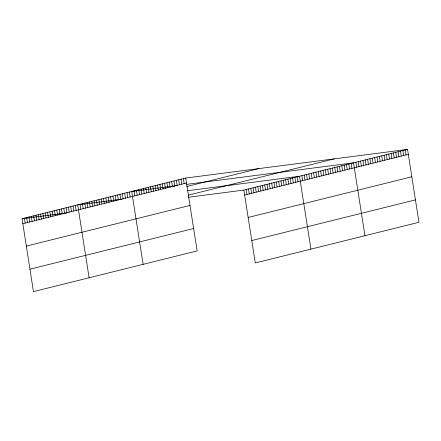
<?xml version="1.0" encoding="UTF-8"?>
<svg xmlns="http://www.w3.org/2000/svg" width="441" height="441" viewBox="0 0 441 441"><rect width="100%" height="100%" fill="white"/><g stroke="black" fill="none" stroke-linecap="round" stroke-linejoin="round"><path stroke-width="0.66" d="M185.722 178.037L197.133 250.918L33.461 291.6L22.05 218.714L185.722 178.037L407.539 149.4L418.95 222.286L255.278 262.963L243.867 190.082L407.539 149.4M22.827 223.686L186.499 183.004M186.708 186.532L258.917 168.589M188.059 195.209L334.339 158.854M26.339 246.095L190.01 205.418M244.645 195.049L408.316 154.372M29.955 269.186L193.621 228.51M248.156 217.463L411.822 176.786M251.772 240.554L415.439 199.878M177.227 185.584L131.71 191.46L143.121 264.346M186.455 184.393L353.528 162.828L364.939 235.709M120.139 199.404L77.699 204.883L89.11 277.769M121.986 199.167L120.757 199.326L119.969 194.376M187.408 190.721L299.516 176.251L310.927 249.132M22.05 218.714L65.108 213.152M65.726 213.075L66.955 212.915M188.505 197.226L243.867 190.082M405.191 149.984L405.968 154.956M402.842 150.568L403.62 155.541M400.494 151.153L401.271 156.125M398.146 151.737L398.923 156.709M395.798 152.321L396.575 157.294M393.449 152.906L394.226 157.872M391.101 153.49L391.878 158.457M388.753 154.069L389.53 159.041M386.404 154.653L387.181 159.625M384.056 155.238L384.833 160.21M381.708 155.822L382.485 160.794M379.359 156.406L380.136 161.378M377.011 156.99L377.788 161.963M374.663 157.575L375.44 162.542M372.314 158.159L373.092 163.126M369.966 158.738L370.743 163.71M367.618 159.322L368.395 164.295M365.269 159.907L366.047 164.879M362.921 160.491L363.698 165.463M360.573 161.075L361.35 166.048M358.224 161.66L359.002 166.632M355.876 162.244L356.653 167.211M351.179 163.407L351.957 168.379M348.831 163.991L349.608 168.964M346.483 164.576L347.26 169.548M344.134 165.16L344.912 170.132M341.786 165.744L342.563 170.717M339.438 166.329L340.215 171.301M337.089 166.913L337.867 171.88M334.741 167.497L335.518 172.464M332.393 168.076L333.17 173.048M330.044 168.66L330.822 173.633M327.696 169.245L328.473 174.217M325.348 169.829L326.125 174.801M322.999 170.413L323.777 175.386M320.651 170.998L321.428 175.97M318.303 171.582L319.08 176.549M315.954 172.166L316.732 177.133M313.606 172.745L314.383 177.717M311.258 173.33L312.035 178.302M308.909 173.914L309.687 178.886M306.561 174.498L307.338 179.47M304.213 175.083L304.99 180.055M301.865 175.667L302.642 180.639M297.195 176.824L297.973 181.797M294.875 177.403L295.657 182.376M292.559 177.977L293.337 182.949M290.239 178.555L291.016 183.528M287.923 179.129L288.701 184.101M285.603 179.708L286.38 184.68M283.282 180.281L284.065 185.253M280.967 180.86L281.744 185.832M278.646 181.433L279.423 186.405M276.331 182.012L277.108 186.984M274.01 182.591L274.787 187.557M271.689 183.164L272.466 188.136M269.374 183.743L270.151 188.709M267.053 184.316L267.83 189.288M264.732 184.895L265.515 189.862M262.417 185.468L263.194 190.44M260.096 186.047L260.874 191.019M257.781 186.62L258.558 191.592M255.46 187.199L256.238 192.171M253.14 187.772L253.922 192.745M250.824 188.351L251.602 193.323M248.504 188.924L249.281 193.897M246.183 189.503L246.966 194.475M183.373 178.622L184.151 183.588M181.025 179.2L181.802 184.173M178.677 179.785L179.454 184.757M176.328 180.369L177.106 185.341M173.98 180.953L174.757 185.926M171.632 181.538L172.409 186.51M169.283 182.122L170.061 187.094M166.935 182.706L167.712 187.673M164.587 183.291L165.364 188.257M162.238 183.869L163.016 188.842M159.89 184.454L160.667 189.426M157.542 185.038L158.319 190.01M155.193 185.622L155.971 190.595M152.845 186.207L153.622 191.179M150.497 186.791L151.274 191.763M148.148 187.375L148.926 192.342M145.8 187.96L146.577 192.926M143.452 188.539L144.229 193.511M141.103 189.123L141.881 194.095M138.755 189.707L139.532 194.679M136.407 190.292L137.184 195.264M134.058 190.876L134.836 195.848M129.362 192.044L130.139 197.011M127.014 192.629L127.791 197.596M124.665 193.208L125.442 198.18M122.317 193.792L123.094 198.764M117.62 194.961L118.397 199.933M115.272 195.545L116.049 200.517M112.924 196.129L113.701 201.102M110.575 196.714L111.353 201.68M108.227 197.298L109.004 202.265M105.879 197.877L106.656 202.849M103.53 198.461L104.308 203.433M101.182 199.045L101.959 204.018M98.834 199.63L99.611 204.602M96.485 200.214L97.263 205.186M94.137 200.798L94.914 205.771M91.789 201.383L92.566 206.349M89.44 201.961L90.218 206.934M87.092 202.546L87.869 207.518M84.744 203.13L85.521 208.102M82.395 203.714L83.173 208.687M80.047 204.299L80.824 209.271M75.378 205.456L76.155 210.429M73.063 206.035L73.84 211.007M70.742 206.609L71.519 211.581M68.421 207.187L69.204 212.16M66.106 207.766L66.883 212.733M63.785 208.339L64.562 213.312M61.47 208.918L62.247 213.885M59.149 209.492L59.926 214.464M56.828 210.07L57.606 215.037M54.513 210.644L55.29 215.616M52.192 211.222L52.97 216.195M49.872 211.796L50.654 216.768M47.556 212.375L48.334 217.347M45.236 212.948L46.013 217.92M42.92 213.527L43.698 218.499M40.6 214.1L41.377 219.072M38.279 214.679L39.062 219.651M35.964 215.258L36.741 220.224M33.643 215.831L34.42 220.803M31.322 216.41L32.105 221.376M29.007 216.983L29.784 221.955M26.686 217.562L27.463 222.529M24.371 218.135L25.148 223.107"/></g></svg>
